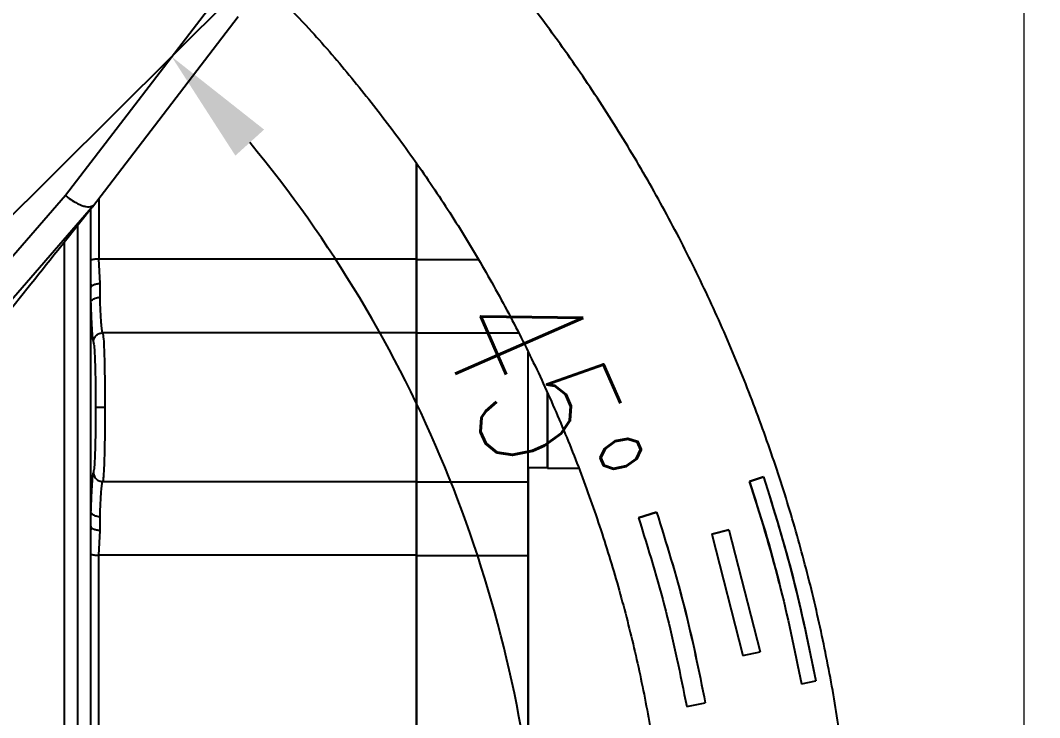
# Model space of a CAD drawing. Header units: millimetres. Extents: x 2160 to 4596, y 811 to 2534.
# Drawn here: x 3400.9 to 3510.4, y 1353.4 to 1428.4 of the extents above; entities that cross this region are included whole.
import ezdxf

# ---------------------------------------------------------------- set-up
doc = ezdxf.new("R2010")
doc.units = ezdxf.units.MM
doc.layers.add('AM_5', color=3, linetype='Continuous', lineweight=25)
doc.styles.add('SLDTEXTSTYLE1', font='txt.shx', dxfattribs={"width": 0.7, "bigfont": 'gbcbig.shx'})
doc.styles.get("Standard").update_dxf_attribs({"font": 'arial.ttf'})
doc.styles.add('TH_GBDIM', font='simplex.shx', dxfattribs={"width": 0.707, "bigfont": 'hzfs.shx'})
doc.dimstyles.new('ISO-25$2', dxfattribs={"dimtxt": 2.5, "dimasz": 2.5, "dimexe": 1.25, "dimexo": 0.625, "dimtad": 1, "dimtxsty": 'Standard', "dimcen": 2.5, "dimdle": 5, "dimadec": 0, "dimazin": 0, "dimtfac": 1, "dimtmove": 0, "dimatfit": 3, "dimfxl": 0, "dimarcsym": 0})
doc.dimstyles.new('SLDDIMSTYLE12$0', dxfattribs={"dimtxt": 12, "dimasz": 10, "dimexe": 0, "dimexo": 0.0625, "dimgap": 0.875, "dimtad": 1, "dimdec": 1, "dimlfac": 1.8, "dimrnd": 1e-09, "dimzin": 12, "dimdsep": 46, "dimtxsty": 'SLDTEXTSTYLE1', "dimcen": 0.09, "dimdle": 8.16, "dimclrd": 3, "dimclre": 3, "dimadec": 0, "dimazin": 3, "dimtfac": 1, "dimtdec": 1, "dimtofl": 0, "dimtmove": 0, "dimatfit": 3, "dimfxl": 0, "dimfrac": 2, "dimtolj": 1, "dimlwd": 5, "dimlwe": 5, "dimarcsym": 0})

# ---------------------------------------------------------------- blocks, each defined once
blk = doc.blocks.new('*D62')
at = {"color": 1, "linetype": 'Continuous', "transparency": 16777216}
for p, q in [((3380.74, 1388.29), (3424.24, 1431.55)), ((3431.47, 1328.35), (3466.83, 1328.35))]:
    blk.add_line(p, q, dxfattribs=at)
at = {"color": 1, "linetype": 'Continuous', "lineweight": -2, "transparency": 16777216}
blk.add_arc((3320.47, 1328.35), 136.36, 5.2541, 39.5882, dxfattribs=at)
at = {"color": 1, "linetype": 'ByBlock', "transparency": 16777216}
for points in [[(3424.01, 1413.84), (3427.1, 1416.64), (3417.15, 1424.5)], [(3458.34, 1340.93), (3454.17, 1340.74), (3456.83, 1328.35)]]:
    blk.add_solid(points, dxfattribs=at)
at = {"layer": 'Defpoints', "color": 0, "linetype": 'ByBlock', "transparency": 16777216}
for p in [(3378.96, 1386.52), (3452.21, 1363.52), (3341.47, 1328.35), (3428.97, 1328.35), (3261.97, 1270.17)]:
    blk.add_point(p, dxfattribs=at)
at = {"color": 1, "linetype": 'ByBlock', "lineweight": -3, "transparency": 16777216, "insert": (3456.87, 1387.97), "char_height": 15, "attachment_point": 5, "rotation": 293.6106, "style": 'TH_GBDIM'}
blk.add_mtext('45°', dxfattribs=at)
blk = doc.blocks.new('*D72')
at = {"layer": 'AM_5', "color": 3, "linetype": 'Continuous', "lineweight": 5, "transparency": 16777216}
for p, q in [((3366.52, 1569.96), (3508.77, 1569.96)), ((3508.77, 1338.34), (3508.77, 1559.96))]:
    blk.add_line(p, q, dxfattribs=at)
at = {"layer": 'AM_5', "color": 3, "lineweight": 5, "transparency": 16777216}
blk.add_line((3320.77, 1328.34), (3508.77, 1328.34), dxfattribs=at)
at = {"layer": 'AM_5', "color": 3, "transparency": 16777216}
for points in [[(3507.1, 1559.96), (3510.43, 1559.96), (3508.77, 1569.96)], [(3507.1, 1338.34), (3510.43, 1338.34), (3508.77, 1328.34)]]:
    blk.add_solid(points, dxfattribs=at)
at = {"layer": 'Defpoints', "color": 0, "transparency": 16777216}
for p in [(3366.45, 1569.96), (3508.77, 1569.96), (3320.71, 1328.34)]:
    blk.add_point(p, dxfattribs=at)
at = {"layer": 'AM_5', "color": 0, "transparency": 16777216, "insert": (3501.89, 1502.67), "char_height": 12, "attachment_point": 5, "rotation": 90, "style": 'SLDTEXTSTYLE1'}
blk.add_mtext('\\A1;245', dxfattribs=at)

msp = doc.modelspace()

# ---------------------------------------------------------------- linework, layer by layer
at = {"color": 7, "linetype": 'Continuous', "lineweight": 25}
for p, q in [((3426.508, 1436.602), (3405.754, 1409.554)), ((3408.66, 1408.321), (3424.33, 1428.791)), ((3405.754, 1409.554), (3389.097, 1390.392)), ((3408.774, 1408.487), (3392.089, 1389.25)), ((3408.467, 1402.643), (3408.467, 1408.127)), ((3408.467, 1399.62), (3408.467, 1402.643)), ((3409.467, 1400.089), (3409.333, 1402.745)), ((3409.333, 1402.745), (3443.467, 1402.745)), ((3443.467, 1402.675), (3450.101, 1402.675)), ((3408.466, 1399.996), (3408.536, 1399.791)), ((3408.467, 1398.01), (3408.467, 1399.62)), ((3408.467, 1386.81), (3408.467, 1398.01)), ((3443.467, 1394.787), (3409.756, 1394.787)), ((3454.48, 1394.737), (3443.467, 1394.737)), ((3408.467, 1375.61), (3408.467, 1386.81)), ((3455.467, 1380.302), (3457.567, 1380.302)), ((3457.567, 1380.242), (3460.879, 1380.242)), ((3479.262, 1378.807), (3480.76, 1379.304)), ((3480.76, 1379.302), (3479.262, 1378.805)), ((3480.76, 1379.304), (3480.76, 1379.302)), ((3409.756, 1378.797), (3443.467, 1378.797)), ((3443.467, 1378.747), (3455.467, 1378.747)), ((3479.262, 1378.805), (3479.262, 1378.807)), ((3408.467, 1374.004), (3408.467, 1375.61)), ((3467.338, 1374.884), (3469.271, 1375.517)), ((3469.271, 1375.512), (3467.338, 1374.878)), ((3467.338, 1374.878), (3467.338, 1374.884)), ((3469.271, 1375.517), (3469.271, 1375.512)), ((3408.536, 1373.831), (3408.466, 1373.629)), ((3408.543, 1373.823), (3408.467, 1374.004)), ((3408.467, 1370.983), (3408.467, 1374.004)), ((3408.467, 1374.004), (3408.467, 1373.631)), ((3409.333, 1370.879), (3409.467, 1373.531)), ((3475.197, 1373.131), (3477.042, 1373.617)), ((3477.042, 1373.614), (3475.197, 1373.127)), ((3477.042, 1373.617), (3477.042, 1373.614)), ((3477.042, 1373.617), (3480.397, 1360.501)), ((3477.042, 1373.614), (3480.397, 1360.498)), ((3475.197, 1373.127), (3475.197, 1373.131)), ((3475.197, 1373.127), (3478.535, 1360.086)), ((3443.467, 1370.879), (3409.333, 1370.879)), ((3455.467, 1370.809), (3443.467, 1370.809)), ((3478.535, 1360.086), (3480.397, 1360.498)), ((3480.397, 1360.498), (3480.397, 1360.501)), ((3484.829, 1357.051), (3486.376, 1357.362)), ((3486.376, 1357.362), (3486.376, 1357.364)), ((3472.515, 1354.607), (3474.511, 1355.001)), ((3474.511, 1355.001), (3474.511, 1355.006))]:
    msp.add_line(p, q, dxfattribs=at)
at = {"color": 7, "linetype": 'Continuous', "lineweight": 25, "flags": 128}
for points in [[(3443.467, 1413.068), (3443.467, 1412.817), (3443.467, 1407.794), (3443.467, 1402.675)], [(3409.333, 1409.208), (3409.333, 1407.867), (3409.333, 1402.745)], [(3407.053, 1406.32), (3407.053, 1402.065), (3407.053, 1396.98), (3407.053, 1391.849), (3407.053, 1386.696), (3407.053, 1381.543), (3407.053, 1376.416), (3407.053, 1371.338), (3407.053, 1366.333), (3407.053, 1361.424), (3407.053, 1356.633), (3407.053, 1351.984)], [(3405.639, 1350.178), (3405.639, 1354.731), (3405.639, 1359.434), (3405.639, 1364.266), (3405.639, 1369.204), (3405.639, 1374.226), (3405.639, 1379.306), (3405.639, 1384.423), (3405.639, 1389.552), (3405.639, 1394.669), (3405.639, 1399.749), (3405.639, 1404.575)], [(3443.467, 1395.148), (3443.467, 1395.397), (3443.467, 1396.119), (3443.467, 1397.078), (3443.467, 1398.248), (3443.467, 1399.596), (3443.467, 1401.085), (3443.467, 1402.675)], [(3409.467, 1398.617), (3409.467, 1398.792), (3409.467, 1398.969), (3409.467, 1399.149), (3409.467, 1399.332), (3409.467, 1399.518), (3409.467, 1399.706), (3409.467, 1399.896), (3409.467, 1400.089)], [(3443.467, 1394.737), (3443.467, 1394.484), (3443.467, 1393.86), (3443.467, 1392.895), (3443.467, 1391.635), (3443.467, 1390.14), (3443.467, 1388.483), (3443.467, 1386.742), (3443.467, 1385.001), (3443.467, 1383.343), (3443.467, 1381.848), (3443.467, 1380.588), (3443.467, 1379.623), (3443.467, 1378.999), (3443.467, 1378.747)], [(3455.467, 1378.747), (3455.467, 1378.999), (3455.467, 1379.623), (3455.467, 1380.588), (3455.467, 1381.848), (3455.467, 1383.343), (3455.467, 1385.001), (3455.467, 1386.742), (3455.467, 1388.483), (3455.467, 1390.14), (3455.467, 1391.635), (3455.467, 1392.716)], [(3457.567, 1380.242), (3457.567, 1380.286), (3457.567, 1380.634), (3457.567, 1381.311), (3457.567, 1382.281), (3457.567, 1383.492), (3457.567, 1384.878), (3457.567, 1386.364), (3457.567, 1387.87), (3457.567, 1388.315)], [(3457.567, 1388.297), (3457.567, 1387.351), (3457.567, 1385.845), (3457.567, 1384.389), (3457.567, 1383.061), (3457.567, 1381.934), (3457.567, 1381.071), (3457.567, 1380.517), (3457.567, 1380.304), (3457.567, 1380.302)], [(3455.467, 1380.302), (3455.467, 1376.78), (3455.467, 1371.862), (3455.467, 1367.02), (3455.467, 1362.279), (3455.467, 1357.663), (3455.467, 1353.194), (3455.467, 1348.897), (3455.467, 1344.792), (3455.467, 1340.902), (3455.467, 1337.244), (3455.467, 1333.839), (3455.467, 1330.704), (3455.468, 1327.854), (3455.468, 1325.304), (3455.468, 1323.068), (3455.468, 1321.155), (3455.468, 1319.577), (3455.468, 1318.341), (3455.468, 1317.454), (3455.468, 1316.92), (3455.468, 1316.742)], [(3443.467, 1370.809), (3443.467, 1372.398), (3443.467, 1373.888), (3443.467, 1375.236), (3443.467, 1376.405), (3443.467, 1377.364), (3443.467, 1378.086), (3443.467, 1378.551), (3443.467, 1378.747)], [(3455.467, 1370.809), (3455.467, 1372.398), (3455.467, 1373.888), (3455.467, 1375.236), (3455.467, 1376.405), (3455.467, 1377.364), (3455.467, 1378.086), (3455.467, 1378.551), (3455.467, 1378.747)], [(3409.467, 1373.531), (3409.467, 1373.723), (3409.467, 1373.913), (3409.467, 1374.101), (3409.467, 1374.286), (3409.467, 1374.468), (3409.467, 1374.648), (3409.467, 1374.825), (3409.467, 1374.999)], [(3408.468, 1311.585), (3408.468, 1312.825), (3408.468, 1314.408), (3408.468, 1316.327), (3408.468, 1318.572), (3408.468, 1321.134), (3408.467, 1324.001), (3408.467, 1327.159), (3408.467, 1330.594), (3408.467, 1334.29), (3408.467, 1338.23), (3408.467, 1342.395), (3408.467, 1346.767), (3408.467, 1351.324), (3408.467, 1356.047), (3408.467, 1360.913), (3408.467, 1365.899), (3408.467, 1370.983)], [(3409.334, 1311.096), (3409.334, 1312.344), (3409.334, 1313.937), (3409.334, 1315.868), (3409.334, 1318.128), (3409.334, 1320.707), (3409.334, 1323.592), (3409.333, 1326.771), (3409.333, 1330.228), (3409.333, 1333.948), (3409.333, 1337.913), (3409.333, 1342.106), (3409.333, 1346.506), (3409.333, 1351.093), (3409.333, 1355.846), (3409.333, 1360.743), (3409.333, 1365.762), (3409.333, 1370.879)], [(3443.467, 1370.809), (3443.467, 1365.689), (3443.467, 1360.667), (3443.467, 1355.766), (3443.467, 1351.007), (3443.467, 1346.415), (3443.467, 1342.008), (3443.467, 1337.809), (3443.467, 1333.837), (3443.467, 1330.109), (3443.467, 1326.643), (3443.467, 1323.455), (3443.468, 1320.56), (3443.468, 1317.972), (3443.468, 1315.701), (3443.468, 1313.76), (3443.468, 1312.156), (3443.468, 1310.897)], [(3455.468, 1310.897), (3455.468, 1312.156), (3455.468, 1313.76), (3455.468, 1315.701), (3455.468, 1317.972), (3455.467, 1320.56), (3455.467, 1323.455), (3455.467, 1326.643), (3455.467, 1330.109), (3455.467, 1333.837), (3455.467, 1337.809), (3455.467, 1342.008), (3455.467, 1346.415), (3455.467, 1351.007), (3455.467, 1355.766), (3455.467, 1360.667), (3455.467, 1365.689), (3455.467, 1370.809)]]:
    msp.add_lwpolyline(points, dxfattribs=at)
at = {"color": 7, "linetype": 'Continuous', "lineweight": 25}
msp.add_arc((3409.753, 1513.406), 126.631, 269.65559, 270.10778, dxfattribs=at)
for points, knots in [([(3320.9, 1496.939), (3318.34, 1496.915), (3314.76, 1496.88), (3309.49, 1496.601), (3305.026, 1496.266), (3299.71, 1495.7), (3294.141, 1494.927), (3288.327, 1493.917), (3282.356, 1492.661), (3276.28, 1491.15), (3270.142, 1489.379), (3263.977, 1487.345), (3257.813, 1485.046), (3251.677, 1482.48), (3245.589, 1479.65), (3239.569, 1476.556), (3233.636, 1473.202), (3227.807, 1469.589), (3222.097, 1465.724), (3216.522, 1461.61), (3211.095, 1457.253), (3205.829, 1452.658), (3200.738, 1447.834), (3195.833, 1442.786), (3191.126, 1437.523), (3186.628, 1432.053), (3182.35, 1426.385), (3178.301, 1420.528), (3174.491, 1414.491), (3170.93, 1408.285), (3167.625, 1401.921), (3164.584, 1395.408), (3161.815, 1388.759), (3159.324, 1381.984), (3157.119, 1375.097), (3155.204, 1368.108), (3153.586, 1361.03), (3152.268, 1353.877), (3151.255, 1346.66), (3150.55, 1339.392), (3150.158, 1332.088), (3150.079, 1324.76), (3150.316, 1317.422), (3150.87, 1310.088), (3151.742, 1302.77), (3152.932, 1295.483), (3154.44, 1288.24), (3156.265, 1281.056), (3158.406, 1273.943), (3160.86, 1266.915), (3163.625, 1259.987), (3166.697, 1253.171), (3170.074, 1246.48), (3173.752, 1239.928), (3177.726, 1233.528), (3181.991, 1227.293), (3186.542, 1221.235), (3191.374, 1215.366), (3196.481, 1209.7), (3201.857, 1204.247), (3207.304, 1199.2), (3212.778, 1194.547), (3218.236, 1190.278), (3223.861, 1186.236), (3229.642, 1182.427), (3235.57, 1178.859), (3241.632, 1175.537), (3247.818, 1172.467), (3254.114, 1169.653), (3260.508, 1167.101), (3266.983, 1164.815), (3273.521, 1162.799), (3280.096, 1161.057), (3286.669, 1159.592), (3293.163, 1158.41), (3299.452, 1157.513), (3304.976, 1156.93), (3309.859, 1156.562), (3314.683, 1156.322), (3320.657, 1156.205), (3326.174, 1156.316), (3331.443, 1156.587), (3335.908, 1156.925), (3341.224, 1157.49), (3346.793, 1158.263), (3352.606, 1159.273), (3358.577, 1160.529), (3364.653, 1162.04), (3370.791, 1163.811), (3376.957, 1165.845), (3383.12, 1168.144), (3389.257, 1170.709), (3395.345, 1173.54), (3401.365, 1176.634), (3407.297, 1179.988), (3413.126, 1183.6), (3418.836, 1187.466), (3424.412, 1191.58), (3429.839, 1195.937), (3435.105, 1200.532), (3440.196, 1205.356), (3445.101, 1210.404), (3449.808, 1215.667), (3454.306, 1221.137), (3458.584, 1226.805), (3462.632, 1232.662), (3466.442, 1238.699), (3470.004, 1244.905), (3473.309, 1251.269), (3476.351, 1257.781), (3479.113, 1264.433), (3481.45, 1270.715), (3482.729, 1274.82), (3483.292, 1276.628)], [0, 0, 0, 0, 0.01020738, 0.01427401, 0.02103699, 0.02805607, 0.03558666, 0.0434511, 0.05157826, 0.05991132, 0.06840986, 0.07704394, 0.08579098, 0.09463359, 0.10355821, 0.11255405, 0.12161242, 0.13072624, 0.1398897, 0.14909794, 0.15834689, 0.16763314, 0.17695375, 0.18630622, 0.19568842, 0.20509849, 0.21453484, 0.22399606, 0.23348097, 0.24298851, 0.25251779, 0.26206801, 0.27163852, 0.28122873, 0.29083816, 0.30046642, 0.31011319, 0.31977821, 0.32946132, 0.33916239, 0.34888138, 0.35861831, 0.36837328, 0.37814642, 0.38793798, 0.39774825, 0.40757761, 0.41742653, 0.42729557, 0.4371854, 0.4470968, 0.45703069, 0.46698816, 0.47697044, 0.48697902, 0.49701559, 0.50708218, 0.51718117, 0.52731537, 0.53748817, 0.54770366, 0.5569145, 0.56612256, 0.57532659, 0.5845258, 0.59371913, 0.60290519, 0.61208206, 0.62124705, 0.63039624, 0.63952364, 0.64861966, 0.65766788, 0.66663751, 0.67546331, 0.68397889, 0.69196332, 0.69760555, 0.70350123, 0.71121989, 0.72142727, 0.72549391, 0.73225688, 0.73927596, 0.74680655, 0.754671, 0.76279816, 0.77113122, 0.77962976, 0.78826384, 0.79701087, 0.80585349, 0.81477811, 0.82377394, 0.83283231, 0.84194614, 0.85110959, 0.86031783, 0.86956679, 0.87885303, 0.88817364, 0.89752611, 0.90690831, 0.91631839, 0.92575473, 0.93521596, 0.94470086, 0.95420841, 0.96373768, 0.97328791, 0.98285841, 0.99244862, 1, 1, 1, 1]), ([(3490.77, 1325.447), (3490.786, 1326.44), (3490.842, 1329.878), (3490.606, 1335.768), (3490.067, 1343.102), (3489.191, 1350.42), (3488.001, 1357.707), (3486.493, 1364.949), (3484.668, 1372.134), (3482.528, 1379.247), (3480.074, 1386.274), (3477.309, 1393.203), (3474.236, 1400.019), (3470.859, 1406.71), (3467.182, 1413.262), (3463.208, 1419.662), (3458.943, 1425.897), (3454.392, 1431.955), (3449.56, 1437.824), (3444.453, 1443.49), (3439.076, 1448.943), (3433.629, 1453.99), (3428.156, 1458.642), (3422.698, 1462.912), (3417.073, 1466.954), (3411.291, 1470.763), (3405.364, 1474.331), (3399.301, 1477.653), (3393.116, 1480.723), (3386.819, 1483.536), (3380.425, 1486.088), (3373.95, 1488.375), (3367.413, 1490.391), (3360.838, 1492.133), (3354.265, 1493.598), (3347.771, 1494.78), (3341.481, 1495.677), (3335.958, 1496.261), (3331.075, 1496.626), (3326.251, 1496.874), (3322.836, 1496.916), (3320.9, 1496.939)], [0, 0, 0, 0, 0.01109766, 0.03845632, 0.06586598, 0.09332727, 0.12084104, 0.14840835, 0.17603052, 0.20370911, 0.23144601, 0.25924341, 0.28710389, 0.31503048, 0.34302669, 0.37109662, 0.39924508, 0.42747773, 0.45580122, 0.48422349, 0.51275401, 0.54140426, 0.56723687, 0.59306169, 0.61887522, 0.6446752, 0.67045871, 0.69622182, 0.72195917, 0.74766321, 0.77332291, 0.7989215, 0.8244321, 0.84980864, 0.87496476, 0.89971751, 0.9236002, 0.94599323, 0.96181736, 0.97835234, 1, 1, 1, 1]), ([(3429.051, 1430.532), (3430.012, 1429.531), (3432.502, 1426.939), (3436.283, 1422.526), (3440.415, 1417.323), (3444.315, 1411.918), (3447.985, 1406.331), (3451.411, 1400.57), (3454.585, 1394.646), (3457.499, 1388.571), (3460.144, 1382.356), (3462.512, 1376.014), (3464.596, 1369.557), (3466.391, 1362.998), (3467.891, 1356.349), (3469.09, 1349.625), (3469.984, 1342.84), (3470.57, 1336.006), (3470.843, 1329.138), (3470.802, 1322.251), (3470.445, 1315.358), (3469.77, 1308.474), (3468.776, 1301.614), (3467.465, 1294.792), (3465.836, 1288.023), (3463.89, 1281.321), (3461.63, 1274.701), (3459.058, 1268.178), (3456.177, 1261.765), (3452.991, 1255.477), (3449.503, 1249.329), (3445.718, 1243.333), (3441.642, 1237.504), (3437.279, 1231.855), (3432.635, 1226.399), (3427.716, 1221.15), (3422.707, 1216.294), (3417.652, 1211.822), (3412.593, 1207.724), (3407.367, 1203.847), (3401.973, 1200.217), (3397.497, 1197.419), (3394.772, 1195.923), (3393.946, 1195.469)], [0, 0, 0, 0, 0.0151775, 0.0393292, 0.0635604, 0.0878663, 0.1122429, 0.1366868, 0.161195, 0.1857649, 0.2103945, 0.2350819, 0.2598255, 0.2846241, 0.3094766, 0.3343824, 0.3593409, 0.3843518, 0.409415, 0.4345306, 0.4596989, 0.4849206, 0.5101965, 0.5355275, 0.5609152, 0.5863611, 0.6118672, 0.6374358, 0.6630699, 0.6887726, 0.714548, 0.7404006, 0.7663359, 0.7923603, 0.8184816, 0.8447092, 0.8710544, 0.8948026, 0.918543, 0.942272, 0.9659875, 0.9896862, 1, 1, 1, 1]), ([(3443.467, 1413.008), (3443.467, 1410.531), (3443.467, 1405.091), (3443.467, 1397.567), (3443.467, 1392.58), (3443.467, 1390.742)], [0, 0, 0, 0, 0.345584, 0.7587115, 1, 1, 1, 1]), ([(3443.467, 1402.745), (3443.467, 1405.179), (3443.467, 1408.667), (3443.467, 1412.001), (3443.467, 1413.008)], [0, 0, 0, 0, 0.6980153, 1, 1, 1, 1]), ([(3405.754, 1409.554), (3405.783, 1409.529), (3405.869, 1409.458), (3406.16, 1409.227), (3406.735, 1408.833), (3407.411, 1408.507), (3407.95, 1408.36), (3408.419, 1408.309), (3408.634, 1408.417), (3408.774, 1408.487)], [0, 0, 0, 0, 0.0260712, 0.0753359, 0.2510277, 0.500322, 0.632163, 0.7609985, 1, 1, 1, 1]), ([(3408.774, 1408.487), (3408.779, 1408.491), (3408.791, 1408.499), (3408.784, 1408.484), (3408.744, 1408.427), (3408.692, 1408.362), (3408.66, 1408.321)], [0, 0, 0, 0, 0.1147934, 0.2642503, 0.5426543, 1, 1, 1, 1]), ([(3408.66, 1408.321), (3404.243, 1402.785), (3396.357, 1392.899), (3388.423, 1382.953), (3384.932, 1378.577)], [0, 0, 0, 0, 0.56000043, 1, 1, 1, 1]), ([(3408.467, 1398.01), (3408.472, 1398.051), (3408.482, 1398.132), (3408.547, 1398.241), (3408.631, 1398.334), (3408.711, 1398.397), (3408.757, 1398.426), (3408.787, 1398.444), (3408.882, 1398.495), (3409.102, 1398.578), (3409.34, 1398.603), (3409.467, 1398.617)], [0, 0, 0, 0, 0.13274928, 0.2587097, 0.38346285, 0.46187539, 0.50802694, 0.51153962, 0.54269826, 0.7552829, 1, 1, 1, 1]), ([(3409.756, 1394.787), (3409.724, 1394.876), (3409.669, 1395.032), (3409.59, 1395.88), (3409.522, 1397.009), (3409.485, 1398.097), (3409.467, 1398.617)], [0, 0, 0, 0, 0.2851739, 0.500074, 0.7610217, 1, 1, 1, 1]), ([(3408.467, 1398.01), (3408.486, 1397.418), (3408.523, 1396.226), (3408.594, 1394.919), (3408.673, 1394.026), (3408.729, 1393.867), (3408.756, 1393.788)], [0, 0, 0, 0, 0.2485215, 0.4999911, 0.7509557, 1, 1, 1, 1]), ([(3408.756, 1393.788), (3408.77, 1393.913), (3408.791, 1394.106), (3408.915, 1394.339), (3409.044, 1394.499), (3409.204, 1394.628), (3409.437, 1394.753), (3409.63, 1394.774), (3409.756, 1394.787)], [0, 0, 0, 0, 0.239471, 0.3683705, 0.5000015, 0.6316323, 0.7605311, 1, 1, 1, 1]), ([(3409.756, 1394.787), (3409.786, 1394.64), (3409.839, 1394.384), (3409.902, 1393.075), (3409.943, 1391.652), (3409.971, 1390.105), (3409.988, 1388.457), (3409.991, 1387.329), (3409.992, 1386.775)], [0, 0, 0, 0, 0.2452809, 0.4288993, 0.5790518, 0.7242842, 0.8645993, 1, 1, 1, 1]), ([(3408.756, 1393.788), (3408.788, 1393.654), (3408.85, 1393.387), (3408.928, 1391.755), (3408.982, 1389.471), (3408.989, 1387.676), (3408.992, 1386.777)], [0, 0, 0, 0, 0.249886, 0.4997488, 0.7497519, 1, 1, 1, 1]), ([(3408.992, 1386.777), (3408.989, 1385.881), (3408.982, 1384.088), (3408.928, 1381.812), (3408.85, 1380.186), (3408.788, 1379.926), (3408.756, 1379.796)], [0, 0, 0, 0, 0.2498695, 0.4997255, 0.7497355, 1, 1, 1, 1]), ([(3409.992, 1386.775), (3409.989, 1385.913), (3409.984, 1384.155), (3409.942, 1381.667), (3409.884, 1380.012), (3409.818, 1379.031), (3409.779, 1378.882), (3409.756, 1378.797)], [0, 0, 0, 0, 0.21063335, 0.4294058, 0.67937103, 0.81669182, 1, 1, 1, 1]), ([(3443.467, 1382.742), (3443.467, 1380.955), (3443.467, 1376.02), (3443.467, 1368.079), (3443.467, 1359.111), (3443.467, 1350.623), (3443.467, 1342.756), (3443.467, 1335.646), (3443.467, 1329.413), (3443.468, 1324.167), (3443.468, 1319.99), (3443.468, 1316.983), (3443.468, 1315.091), (3443.468, 1314.867), (3443.468, 1314.756)], [0, 0, 0, 0, 0.0491193, 0.1356914, 0.2222635, 0.3088355, 0.3954076, 0.4819796, 0.5685517, 0.6551237, 0.7416958, 0.8282679, 0.9148399, 1, 1, 1, 1]), ([(3408.756, 1379.796), (3408.728, 1379.715), (3408.67, 1379.553), (3408.591, 1378.629), (3408.521, 1377.327), (3408.485, 1376.182), (3408.467, 1375.61)], [0, 0, 0, 0, 0.2593689, 0.5184047, 0.7594263, 1, 1, 1, 1]), ([(3408.756, 1379.796), (3408.77, 1379.671), (3408.791, 1379.477), (3408.915, 1379.245), (3409.044, 1379.085), (3409.204, 1378.956), (3409.437, 1378.831), (3409.63, 1378.81), (3409.756, 1378.797)], [0, 0, 0, 0, 0.2394737, 0.3683715, 0.5, 0.6316285, 0.7605263, 1, 1, 1, 1]), ([(3480.76, 1379.304), (3481.88, 1375.694), (3484.121, 1368.475), (3485.624, 1361.067), (3486.376, 1357.364)], [0, 0, 0, 0, 0.5000002, 1, 1, 1, 1]), ([(3480.76, 1379.302), (3481.889, 1375.664), (3484.128, 1368.444), (3485.631, 1361.036), (3486.376, 1357.362)], [0, 0, 0, 0, 0.5039201, 1, 1, 1, 1]), ([(3409.467, 1374.999), (3409.485, 1375.516), (3409.522, 1376.6), (3409.59, 1377.722), (3409.669, 1378.562), (3409.724, 1378.711), (3409.756, 1378.797)], [0, 0, 0, 0, 0.238827, 0.4998504, 0.7147809, 1, 1, 1, 1]), ([(3482.453, 1367.834), (3482.439, 1367.897), (3481.621, 1371.618), (3480.432, 1375.243), (3479.262, 1378.807)], [0, 0, 0, 0, 0.0169976, 1, 1, 1, 1]), ([(3479.262, 1378.805), (3480.38, 1375.201), (3482.6, 1368.043), (3484.09, 1360.698), (3484.829, 1357.051)], [0, 0, 0, 0, 0.5034187, 1, 1, 1, 1]), ([(3409.467, 1374.999), (3409.369, 1375.005), (3409.192, 1375.017), (3408.956, 1375.086), (3408.727, 1375.193), (3408.561, 1375.343), (3408.48, 1375.5), (3408.471, 1375.577), (3408.467, 1375.61)], [0, 0, 0, 0, 0.1897895, 0.3410336, 0.4929318, 0.7407571, 0.8890122, 1, 1, 1, 1]), ([(3467.338, 1374.878), (3468.37, 1371.551), (3470.439, 1364.882), (3471.822, 1358.037), (3472.515, 1354.607)], [0, 0, 0, 0, 0.498853, 1, 1, 1, 1]), ([(3469.271, 1375.517), (3470.317, 1372.143), (3472.411, 1365.394), (3473.811, 1358.469), (3474.511, 1355.006)], [0, 0, 0, 0, 0.5000003, 1, 1, 1, 1]), ([(3469.271, 1375.512), (3470.315, 1372.146), (3472.409, 1365.397), (3473.809, 1358.472), (3474.511, 1355.001)], [0, 0, 0, 0, 0.4988559, 1, 1, 1, 1])]:
    msp.add_open_spline(points, degree=3, knots=knots, dxfattribs=at)
for points in [[(3408.467, 1402.643), (3408.517, 1402.658), (3408.615, 1402.687), (3408.828, 1402.72), (3409.071, 1402.741), (3409.246, 1402.744), (3409.333, 1402.745)], [(3443.467, 1394.787), (3443.467, 1394.935), (3443.467, 1395.231), (3443.467, 1397.016), (3443.467, 1399.555), (3443.467, 1401.682), (3443.467, 1402.745)], [(3408.467, 1399.62), (3408.482, 1399.682), (3408.512, 1399.804), (3408.744, 1399.96), (3409.074, 1400.068), (3409.336, 1400.082), (3409.467, 1400.089)], [(3443.467, 1386.775), (3443.467, 1387.801), (3443.467, 1389.851), (3443.467, 1392.461), (3443.467, 1394.328), (3443.467, 1394.634), (3443.467, 1394.787)], [(3443.467, 1378.797), (3443.467, 1378.945), (3443.467, 1379.242), (3443.467, 1381.099), (3443.467, 1383.701), (3443.467, 1385.751), (3443.467, 1386.775)], [(3443.467, 1370.879), (3443.467, 1371.941), (3443.467, 1374.065), (3443.467, 1376.595), (3443.467, 1378.367), (3443.467, 1378.654), (3443.467, 1378.797)], [(3409.467, 1373.531), (3409.337, 1373.538), (3409.076, 1373.552), (3408.735, 1373.66), (3408.607, 1373.769), (3408.543, 1373.823)], [(3408.467, 1370.983), (3408.517, 1370.968), (3408.615, 1370.938), (3408.828, 1370.905), (3409.071, 1370.883), (3409.246, 1370.88), (3409.333, 1370.879)], [(3443.468, 1311.096), (3443.468, 1311.67), (3443.468, 1312.82), (3443.468, 1315.421), (3443.468, 1318.635), (3443.467, 1322.498), (3443.467, 1326.956), (3443.467, 1331.971), (3443.467, 1337.497), (3443.467, 1343.483), (3443.467, 1349.872), (3443.467, 1356.608), (3443.467, 1363.615), (3443.467, 1368.458), (3443.467, 1370.879)]]:
    msp.add_open_spline(points, degree=3, dxfattribs=at)

# ---------------------------------------------------------------- dimensions: what is measured, and where the dimension line sits
at = {"color": 0, "linetype": 'ByBlock', "lineweight": -3}
dim = msp.add_angular_dim_2l(base=(3452.213, 1363.519), line1=((3428.968, 1328.348), (3341.468, 1328.348)), line2=((3261.972, 1270.172), (3378.965, 1386.523)), dimstyle='ISO-25$2', override={"dimscale": 5, "dimtxt": 3, "dimasz": 2.5, "dimexe": 2, "dimexo": 0.5, "dimgap": 1, "dimtih": 0, "dimtoh": 0, "dimdec": 1, "dimtxsty": 'TH_GBDIM', "dimcen": 2, "dimclrd": 1, "dimclre": 1, "dimclrt": 1, "dimtdec": 1, "dimatfit": 0, "dimlwe": 65535}, dxfattribs=at)
dim.commit()
dim.dimension.update_dxf_attribs({"geometry": '*D62', "text_midpoint": (3445.412, 1382.962), "dimtype": 162})
at = {"layer": 'AM_5'}
dim = msp.add_linear_dim(base=(3508.765, 1569.956), p1=(3320.709, 1328.344), p2=(3366.455, 1569.956), angle=270, text='245', dimstyle='SLDDIMSTYLE12$0', override={"dimlfac": 1}, dxfattribs=at)
dim.commit()
dim.dimension.update_dxf_attribs({"geometry": '*D72', "text_midpoint": (3508.765, 1502.674), "dimtype": 160})

doc.saveas('drawing.dxf')
